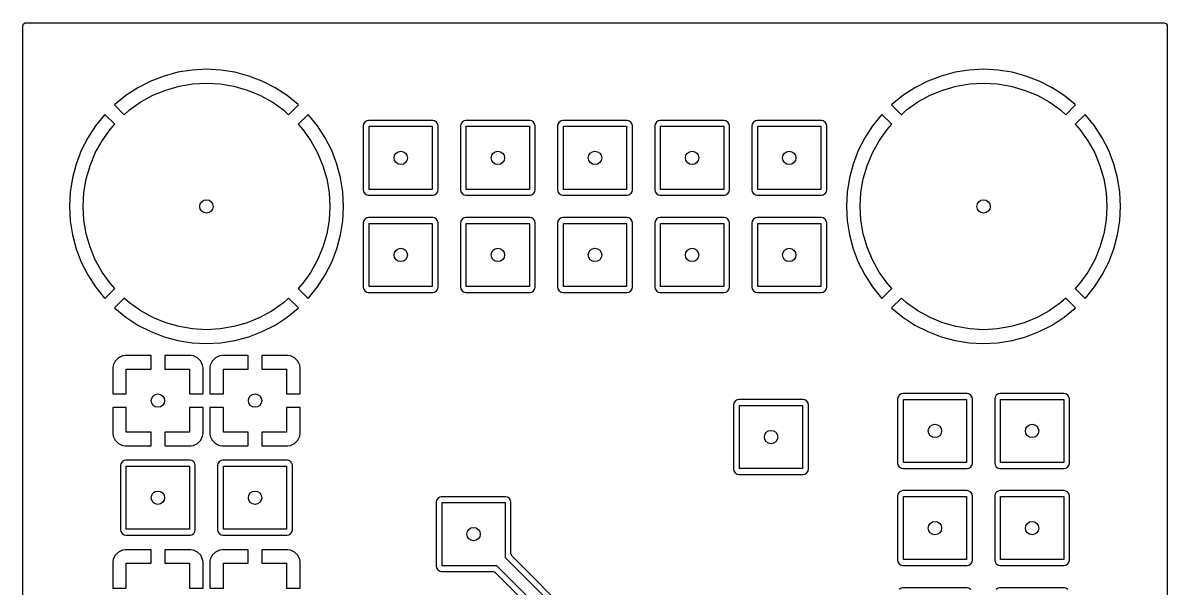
# Model space of a CAD drawing. Extents: x 5.26 to 6.44, y -4.92 to -3.35.
# Drawn here: x 5.258 to 6.436, y -3.927 to -3.345 of the extents above; entities that cross this region are included whole.
import ezdxf

# ---------------------------------------------------------------- set-up
doc = ezdxf.new("R2010")
doc.units = 0
doc.header["$MEASUREMENT"] = 0
doc.layers.add('BLACK', color=7, linetype='CONTINUOUS')

msp = doc.modelspace()

# ---------------------------------------------------------------- linework, layer by layer
at = {"layer": 'BLACK', "linetype": 'CONTINUOUS'}
for p, q in [((5.2582, -3.34606), (5.25995, -3.34505)), ((5.25995, -3.34505), (5.26046, -3.345)), ((5.26046, -3.345), (6.43254, -3.345)), ((6.43254, -3.345), (6.43444, -3.3457)), ((5.2575, -3.34796), (5.2582, -3.34606)), ((5.2575, -3.534), (5.2575, -3.34796)), ((6.43444, -3.3457), (6.43545, -3.34745)), ((6.43545, -3.34745), (6.4355, -3.34796)), ((6.4355, -3.34796), (6.4355, -4.92004)), ((5.40288, -3.39975), (5.38908, -3.40504)), ((5.41715, -3.39592), (5.40288, -3.39975)), ((5.43174, -3.39361), (5.41715, -3.39592)), ((5.41715, -3.39592), (5.41715, -3.39592)), ((5.4465, -3.39284), (5.43174, -3.39361)), ((5.46126, -3.39361), (5.4465, -3.39284)), ((5.47585, -3.39592), (5.46126, -3.39361)), ((5.49012, -3.39975), (5.47585, -3.39592)), ((5.47585, -3.39592), (5.47585, -3.39592)), ((5.50392, -3.40504), (5.49012, -3.39975)), ((6.20288, -3.39975), (6.18908, -3.40504)), ((6.21715, -3.39592), (6.20288, -3.39975)), ((6.23174, -3.39361), (6.21715, -3.39592)), ((6.21715, -3.39592), (6.21715, -3.39592)), ((6.2465, -3.39284), (6.23174, -3.39361)), ((6.26126, -3.39361), (6.2465, -3.39284)), ((6.27585, -3.39592), (6.26126, -3.39361)), ((6.29012, -3.39975), (6.27585, -3.39592)), ((6.27585, -3.39592), (6.27585, -3.39592)), ((6.30392, -3.40504), (6.29012, -3.39975)), ((5.37592, -3.41175), (5.36353, -3.4198)), ((5.38908, -3.40504), (5.37592, -3.41175)), ((5.38908, -3.40504), (5.38908, -3.40504)), ((5.3914, -3.41958), (5.40455, -3.41413)), ((5.40455, -3.41413), (5.41824, -3.41018)), ((5.41824, -3.41018), (5.43228, -3.4078)), ((5.43228, -3.4078), (5.4465, -3.407)), ((5.4465, -3.407), (5.46072, -3.4078)), ((5.46072, -3.4078), (5.47476, -3.41018)), ((5.47476, -3.41018), (5.48845, -3.41413)), ((5.48845, -3.41413), (5.5016, -3.41958)), ((5.51708, -3.41175), (5.50392, -3.40504)), ((5.50392, -3.40504), (5.50392, -3.40504)), ((5.52947, -3.4198), (5.51708, -3.41175)), ((6.17592, -3.41175), (6.16353, -3.4198)), ((6.18908, -3.40504), (6.17592, -3.41175)), ((6.18908, -3.40504), (6.18908, -3.40504)), ((6.1914, -3.41958), (6.20455, -3.41413)), ((6.20455, -3.41413), (6.21824, -3.41018)), ((6.21824, -3.41018), (6.23228, -3.4078)), ((6.23228, -3.4078), (6.2465, -3.407)), ((6.2465, -3.407), (6.26072, -3.4078)), ((6.26072, -3.4078), (6.27476, -3.41018)), ((6.27476, -3.41018), (6.28845, -3.41413)), ((6.28845, -3.41413), (6.3016, -3.41958)), ((6.31708, -3.41175), (6.30392, -3.40504)), ((6.30392, -3.40504), (6.30392, -3.40504)), ((6.32947, -3.4198), (6.31708, -3.41175)), ((5.36353, -3.4198), (5.35204, -3.4291)), ((5.36353, -3.4198), (5.36353, -3.4198)), ((5.36732, -3.43471), (5.37893, -3.42647)), ((5.37893, -3.42647), (5.3914, -3.41958)), ((5.5016, -3.41958), (5.51407, -3.42647)), ((5.51407, -3.42647), (5.52568, -3.43471)), ((5.54096, -3.4291), (5.52947, -3.4198)), ((5.52947, -3.4198), (5.52947, -3.4198)), ((6.16353, -3.4198), (6.15204, -3.4291)), ((6.16353, -3.4198), (6.16353, -3.4198)), ((6.16732, -3.43471), (6.17893, -3.42647)), ((6.17893, -3.42647), (6.1914, -3.41958)), ((6.3016, -3.41958), (6.31407, -3.42647)), ((6.31407, -3.42647), (6.32568, -3.43471)), ((6.34096, -3.4291), (6.32947, -3.4198)), ((6.32947, -3.4198), (6.32947, -3.4198)), ((5.3416, -3.43954), (5.3323, -3.45103)), ((5.34188, -3.43926), (5.3416, -3.43954)), ((5.35204, -3.44941), (5.34188, -3.43926)), ((5.35204, -3.4291), (5.35176, -3.42938)), ((5.35176, -3.42938), (5.36191, -3.43954)), ((5.36191, -3.43954), (5.36732, -3.43471)), ((5.52568, -3.43471), (5.53109, -3.43954)), ((5.53109, -3.43954), (5.54124, -3.42938)), ((5.54124, -3.42938), (5.54096, -3.4291)), ((5.54096, -3.4291), (5.54096, -3.4291)), ((5.55112, -3.43926), (5.54096, -3.44941)), ((5.54124, -3.42938), (5.54124, -3.42938)), ((5.5514, -3.43954), (5.55112, -3.43926)), ((5.55112, -3.43926), (5.55112, -3.43926)), ((5.5607, -3.45103), (5.5514, -3.43954)), ((5.5514, -3.43954), (5.5514, -3.43954)), ((6.1416, -3.43954), (6.1323, -3.45103)), ((6.14188, -3.43926), (6.1416, -3.43954)), ((6.15204, -3.44941), (6.14188, -3.43926)), ((6.15204, -3.4291), (6.15176, -3.42938)), ((6.15176, -3.42938), (6.16191, -3.43954)), ((6.16191, -3.43954), (6.16732, -3.43471)), ((6.32568, -3.43471), (6.33109, -3.43954)), ((6.33109, -3.43954), (6.34124, -3.42938)), ((6.34124, -3.42938), (6.34096, -3.4291)), ((6.34096, -3.4291), (6.34096, -3.4291)), ((6.35112, -3.43926), (6.34096, -3.44941)), ((6.34124, -3.42938), (6.34124, -3.42938)), ((6.3514, -3.43954), (6.35112, -3.43926)), ((6.35112, -3.43926), (6.35112, -3.43926)), ((6.3607, -3.45103), (6.3514, -3.43954)), ((6.3514, -3.43954), (6.3514, -3.43954)), ((5.3323, -3.45103), (5.32425, -3.46342)), ((5.3323, -3.45103), (5.3323, -3.45103)), ((5.34721, -3.45482), (5.35204, -3.44941)), ((5.54096, -3.44941), (5.54579, -3.45482)), ((5.56875, -3.46342), (5.5607, -3.45103)), ((5.5607, -3.45103), (5.5607, -3.45103)), ((5.60833, -3.44915), (5.60798, -3.45091)), ((5.60798, -3.45091), (5.60798, -3.51709)), ((5.60966, -3.44716), (5.60833, -3.44915)), ((5.60833, -3.44915), (5.60833, -3.44915)), ((5.61165, -3.44583), (5.60966, -3.44716)), ((5.61341, -3.44548), (5.61165, -3.44583)), ((5.67959, -3.44548), (5.61341, -3.44548)), ((5.61341, -3.44548), (5.61341, -3.44548)), ((5.614, -3.5165), (5.614, -3.4515)), ((5.614, -3.4515), (5.679, -3.4515)), ((5.679, -3.4515), (5.679, -3.5165)), ((5.68135, -3.44583), (5.67959, -3.44548)), ((5.68334, -3.44716), (5.68135, -3.44583)), ((5.68135, -3.44583), (5.68135, -3.44583)), ((5.68467, -3.44915), (5.68334, -3.44716)), ((5.68502, -3.45091), (5.68467, -3.44915)), ((5.68502, -3.51709), (5.68502, -3.45091)), ((5.70833, -3.44915), (5.70798, -3.45091)), ((5.70798, -3.45091), (5.70798, -3.51709)), ((5.70966, -3.44716), (5.70833, -3.44915)), ((5.70833, -3.44915), (5.70833, -3.44915)), ((5.71165, -3.44583), (5.70966, -3.44716)), ((5.71341, -3.44548), (5.71165, -3.44583)), ((5.77959, -3.44548), (5.71341, -3.44548)), ((5.71341, -3.44548), (5.71341, -3.44548)), ((5.714, -3.5165), (5.714, -3.4515)), ((5.714, -3.4515), (5.779, -3.4515)), ((5.779, -3.4515), (5.779, -3.5165)), ((5.78135, -3.44583), (5.77959, -3.44548)), ((5.78334, -3.44716), (5.78135, -3.44583)), ((5.78135, -3.44583), (5.78135, -3.44583)), ((5.78467, -3.44915), (5.78334, -3.44716)), ((5.78502, -3.45091), (5.78467, -3.44915)), ((5.78502, -3.51709), (5.78502, -3.45091)), ((5.80833, -3.44915), (5.80798, -3.45091)), ((5.80798, -3.45091), (5.80798, -3.51709)), ((5.80966, -3.44716), (5.80833, -3.44915)), ((5.80833, -3.44915), (5.80833, -3.44915)), ((5.81165, -3.44583), (5.80966, -3.44716)), ((5.81341, -3.44548), (5.81165, -3.44583)), ((5.87959, -3.44548), (5.81341, -3.44548)), ((5.81341, -3.44548), (5.81341, -3.44548)), ((5.814, -3.5165), (5.814, -3.4515)), ((5.814, -3.4515), (5.879, -3.4515)), ((5.879, -3.4515), (5.879, -3.5165)), ((5.88135, -3.44583), (5.87959, -3.44548)), ((5.88334, -3.44716), (5.88135, -3.44583)), ((5.88135, -3.44583), (5.88135, -3.44583)), ((5.88467, -3.44915), (5.88334, -3.44716)), ((5.88502, -3.45091), (5.88467, -3.44915)), ((5.88502, -3.51709), (5.88502, -3.45091)), ((5.90833, -3.44915), (5.90798, -3.45091)), ((5.90798, -3.45091), (5.90798, -3.51709)), ((5.90966, -3.44716), (5.90833, -3.44915)), ((5.90833, -3.44915), (5.90833, -3.44915)), ((5.91165, -3.44583), (5.90966, -3.44716)), ((5.91341, -3.44548), (5.91165, -3.44583)), ((5.97959, -3.44548), (5.91341, -3.44548)), ((5.91341, -3.44548), (5.91341, -3.44548)), ((5.914, -3.5165), (5.914, -3.4515)), ((5.914, -3.4515), (5.979, -3.4515)), ((5.979, -3.4515), (5.979, -3.5165)), ((5.98135, -3.44583), (5.97959, -3.44548)), ((5.98334, -3.44716), (5.98135, -3.44583)), ((5.98135, -3.44583), (5.98135, -3.44583)), ((5.98467, -3.44915), (5.98334, -3.44716)), ((5.98502, -3.45091), (5.98467, -3.44915)), ((5.98502, -3.51709), (5.98502, -3.45091)), ((6.00833, -3.44915), (6.00798, -3.45091)), ((6.00798, -3.45091), (6.00798, -3.51709)), ((6.00966, -3.44716), (6.00833, -3.44915)), ((6.00833, -3.44915), (6.00833, -3.44915)), ((6.01165, -3.44583), (6.00966, -3.44716)), ((6.01341, -3.44548), (6.01165, -3.44583)), ((6.07959, -3.44548), (6.01341, -3.44548)), ((6.01341, -3.44548), (6.01341, -3.44548)), ((6.014, -3.5165), (6.014, -3.4515)), ((6.014, -3.4515), (6.079, -3.4515)), ((6.079, -3.4515), (6.079, -3.5165)), ((6.08135, -3.44583), (6.07959, -3.44548)), ((6.08334, -3.44716), (6.08135, -3.44583)), ((6.08135, -3.44583), (6.08135, -3.44583)), ((6.08467, -3.44915), (6.08334, -3.44716)), ((6.08502, -3.45091), (6.08467, -3.44915)), ((6.08502, -3.51709), (6.08502, -3.45091)), ((6.1323, -3.45103), (6.12425, -3.46342)), ((6.1323, -3.45103), (6.1323, -3.45103)), ((6.14721, -3.45482), (6.15204, -3.44941)), ((6.34096, -3.44941), (6.34579, -3.45482)), ((6.36875, -3.46342), (6.3607, -3.45103)), ((6.3607, -3.45103), (6.3607, -3.45103)), ((5.33897, -3.46643), (5.34721, -3.45482)), ((5.54579, -3.45482), (5.55403, -3.46643)), ((6.13897, -3.46643), (6.14721, -3.45482)), ((6.34579, -3.45482), (6.35403, -3.46643)), ((5.32425, -3.46342), (5.31754, -3.47658)), ((5.33208, -3.4789), (5.33897, -3.46643)), ((5.55403, -3.46643), (5.56092, -3.4789)), ((5.57546, -3.47658), (5.56875, -3.46342)), ((6.12425, -3.46342), (6.11754, -3.47658)), ((6.13208, -3.4789), (6.13897, -3.46643)), ((6.35403, -3.46643), (6.36092, -3.4789)), ((6.37546, -3.47658), (6.36875, -3.46342)), ((5.31754, -3.47658), (5.31225, -3.49038)), ((5.31754, -3.47658), (5.31754, -3.47658)), ((5.32663, -3.49205), (5.33208, -3.4789)), ((5.56092, -3.4789), (5.56637, -3.49205)), ((5.58075, -3.49038), (5.57546, -3.47658)), ((5.57546, -3.47658), (5.57546, -3.47658)), ((6.11754, -3.47658), (6.11225, -3.49038)), ((6.11754, -3.47658), (6.11754, -3.47658)), ((6.12663, -3.49205), (6.13208, -3.4789)), ((6.36092, -3.4789), (6.36637, -3.49205)), ((6.38075, -3.49038), (6.37546, -3.47658)), ((6.37546, -3.47658), (6.37546, -3.47658)), ((5.31225, -3.49038), (5.30842, -3.50465)), ((5.32268, -3.50574), (5.32663, -3.49205)), ((5.56637, -3.49205), (5.57032, -3.50574)), ((5.58458, -3.50465), (5.58075, -3.49038)), ((6.11225, -3.49038), (6.10842, -3.50465)), ((6.12268, -3.50574), (6.12663, -3.49205)), ((6.36637, -3.49205), (6.37032, -3.50574)), ((6.38458, -3.50465), (6.38075, -3.49038)), ((5.30842, -3.50465), (5.30611, -3.51924)), ((5.30842, -3.50465), (5.30842, -3.50465)), ((5.3203, -3.51978), (5.32268, -3.50574)), ((5.57032, -3.50574), (5.5727, -3.51978)), ((5.58655, -3.51709), (5.58458, -3.50465)), ((5.58458, -3.50465), (5.58458, -3.50465)), ((6.10842, -3.50465), (6.10611, -3.51924)), ((6.10842, -3.50465), (6.10842, -3.50465)), ((6.1203, -3.51978), (6.12268, -3.50574)), ((6.37032, -3.50574), (6.3727, -3.51978)), ((6.38689, -3.51924), (6.38458, -3.50465)), ((6.38458, -3.50465), (6.38458, -3.50465)), ((5.30611, -3.51924), (5.30534, -3.534)), ((5.3195, -3.534), (5.3203, -3.51978)), ((5.5727, -3.51978), (5.5735, -3.534)), ((5.58689, -3.51924), (5.58655, -3.51709)), ((5.58766, -3.534), (5.58689, -3.51924)), ((5.60798, -3.51709), (5.60833, -3.51885)), ((5.60798, -3.51709), (5.60798, -3.51709)), ((5.60833, -3.51885), (5.60966, -3.52084)), ((5.60966, -3.52084), (5.60966, -3.52084)), ((5.60966, -3.52084), (5.60966, -3.52084)), ((5.60966, -3.52084), (5.61165, -3.52217)), ((5.61165, -3.52217), (5.61341, -3.52252)), ((5.679, -3.5165), (5.614, -3.5165)), ((5.67959, -3.52252), (5.68135, -3.52217)), ((5.68135, -3.52217), (5.68334, -3.52084)), ((5.68334, -3.52084), (5.68467, -3.51885)), ((5.68467, -3.51885), (5.68502, -3.51709)), ((5.68502, -3.51709), (5.68502, -3.51709)), ((5.70798, -3.51709), (5.70833, -3.51885)), ((5.70798, -3.51709), (5.70798, -3.51709)), ((5.70833, -3.51885), (5.70966, -3.52084)), ((5.70966, -3.52084), (5.70966, -3.52084)), ((5.70966, -3.52084), (5.70966, -3.52084)), ((5.70966, -3.52084), (5.71165, -3.52217)), ((5.71165, -3.52217), (5.71341, -3.52252)), ((5.779, -3.5165), (5.714, -3.5165)), ((5.77959, -3.52252), (5.78135, -3.52217)), ((5.78135, -3.52217), (5.78334, -3.52084)), ((5.78334, -3.52084), (5.78467, -3.51885)), ((5.78467, -3.51885), (5.78502, -3.51709)), ((5.78502, -3.51709), (5.78502, -3.51709)), ((5.80798, -3.51709), (5.80833, -3.51885)), ((5.80798, -3.51709), (5.80798, -3.51709)), ((5.80833, -3.51885), (5.80966, -3.52084)), ((5.80966, -3.52084), (5.80966, -3.52084)), ((5.80966, -3.52084), (5.80966, -3.52084)), ((5.80966, -3.52084), (5.81165, -3.52217)), ((5.81165, -3.52217), (5.81341, -3.52252)), ((5.879, -3.5165), (5.814, -3.5165)), ((5.87959, -3.52252), (5.88135, -3.52217)), ((5.88135, -3.52217), (5.88334, -3.52084)), ((5.88334, -3.52084), (5.88467, -3.51885)), ((5.88467, -3.51885), (5.88502, -3.51709)), ((5.88502, -3.51709), (5.88502, -3.51709)), ((5.90798, -3.51709), (5.90833, -3.51885)), ((5.90798, -3.51709), (5.90798, -3.51709)), ((5.90833, -3.51885), (5.90966, -3.52084)), ((5.90966, -3.52084), (5.90966, -3.52084)), ((5.90966, -3.52084), (5.90966, -3.52084)), ((5.90966, -3.52084), (5.91165, -3.52217)), ((5.91165, -3.52217), (5.91341, -3.52252)), ((5.979, -3.5165), (5.914, -3.5165)), ((5.97959, -3.52252), (5.98135, -3.52217)), ((5.98135, -3.52217), (5.98334, -3.52084)), ((5.98334, -3.52084), (5.98467, -3.51885)), ((5.98467, -3.51885), (5.98502, -3.51709)), ((5.98502, -3.51709), (5.98502, -3.51709)), ((6.00798, -3.51709), (6.00833, -3.51885)), ((6.00798, -3.51709), (6.00798, -3.51709)), ((6.00833, -3.51885), (6.00966, -3.52084)), ((6.00966, -3.52084), (6.00966, -3.52084)), ((6.00966, -3.52084), (6.00966, -3.52084)), ((6.00966, -3.52084), (6.01165, -3.52217)), ((6.01165, -3.52217), (6.01341, -3.52252)), ((6.079, -3.5165), (6.014, -3.5165)), ((6.07959, -3.52252), (6.08135, -3.52217)), ((6.08135, -3.52217), (6.08334, -3.52084)), ((6.08334, -3.52084), (6.08467, -3.51885)), ((6.08467, -3.51885), (6.08502, -3.51709)), ((6.10611, -3.51924), (6.10534, -3.534)), ((6.1195, -3.534), (6.1203, -3.51978)), ((6.3727, -3.51978), (6.3735, -3.534)), ((6.38766, -3.534), (6.38689, -3.51924)), ((5.2575, -3.76783), (5.2575, -3.534)), ((5.30534, -3.534), (5.30611, -3.54876)), ((5.3203, -3.54822), (5.3195, -3.534)), ((5.5735, -3.534), (5.5727, -3.54822)), ((5.58689, -3.54876), (5.58766, -3.534)), ((5.61341, -3.52252), (5.67959, -3.52252)), ((5.71341, -3.52252), (5.77959, -3.52252)), ((5.81341, -3.52252), (5.87959, -3.52252)), ((5.91341, -3.52252), (5.97959, -3.52252)), ((6.01341, -3.52252), (6.07959, -3.52252)), ((6.10534, -3.534), (6.10611, -3.54876)), ((6.1203, -3.54822), (6.1195, -3.534)), ((6.3735, -3.534), (6.3727, -3.54822)), ((6.38689, -3.54876), (6.38766, -3.534)), ((5.61341, -3.54548), (5.61165, -3.54583)), ((5.67959, -3.54548), (5.61341, -3.54548)), ((5.61341, -3.54548), (5.61341, -3.54548)), ((5.68135, -3.54583), (5.67959, -3.54548)), ((5.71341, -3.54548), (5.71165, -3.54583)), ((5.77959, -3.54548), (5.71341, -3.54548)), ((5.71341, -3.54548), (5.71341, -3.54548)), ((5.78135, -3.54583), (5.77959, -3.54548)), ((5.81341, -3.54548), (5.81165, -3.54583)), ((5.87959, -3.54548), (5.81341, -3.54548)), ((5.81341, -3.54548), (5.81341, -3.54548)), ((5.88135, -3.54583), (5.87959, -3.54548)), ((5.91341, -3.54548), (5.91165, -3.54583)), ((5.97959, -3.54548), (5.91341, -3.54548)), ((5.91341, -3.54548), (5.91341, -3.54548)), ((5.98135, -3.54583), (5.97959, -3.54548)), ((6.01341, -3.54548), (6.01165, -3.54583)), ((6.07959, -3.54548), (6.01341, -3.54548)), ((6.01341, -3.54548), (6.01341, -3.54548)), ((6.08135, -3.54583), (6.07959, -3.54548)), ((5.30611, -3.54876), (5.30842, -3.56335)), ((5.32268, -3.56226), (5.3203, -3.54822)), ((5.5727, -3.54822), (5.57032, -3.56226)), ((5.58458, -3.56335), (5.58689, -3.54876)), ((5.60833, -3.54915), (5.60798, -3.55091)), ((5.60798, -3.55091), (5.60798, -3.61709)), ((5.60966, -3.54716), (5.60833, -3.54915)), ((5.60833, -3.54915), (5.60833, -3.54915)), ((5.61165, -3.54583), (5.60966, -3.54716)), ((5.614, -3.6165), (5.614, -3.5515)), ((5.614, -3.5515), (5.679, -3.5515)), ((5.679, -3.5515), (5.679, -3.6165)), ((5.68334, -3.54716), (5.68135, -3.54583)), ((5.68135, -3.54583), (5.68135, -3.54583)), ((5.68441, -3.54876), (5.68334, -3.54716)), ((5.68334, -3.54716), (5.68334, -3.54716)), ((5.68467, -3.54915), (5.68441, -3.54876)), ((5.68502, -3.55091), (5.68467, -3.54915)), ((5.68502, -3.61709), (5.68502, -3.55091)), ((5.70833, -3.54915), (5.70798, -3.55091)), ((5.70798, -3.55091), (5.70798, -3.61709)), ((5.70966, -3.54716), (5.70833, -3.54915)), ((5.70833, -3.54915), (5.70833, -3.54915)), ((5.71165, -3.54583), (5.70966, -3.54716)), ((5.714, -3.6165), (5.714, -3.5515)), ((5.714, -3.5515), (5.779, -3.5515)), ((5.779, -3.5515), (5.779, -3.6165)), ((5.78334, -3.54716), (5.78135, -3.54583)), ((5.78135, -3.54583), (5.78135, -3.54583)), ((5.78441, -3.54876), (5.78334, -3.54716)), ((5.78334, -3.54716), (5.78334, -3.54716)), ((5.78467, -3.54915), (5.78441, -3.54876)), ((5.78502, -3.55091), (5.78467, -3.54915)), ((5.78502, -3.61709), (5.78502, -3.55091)), ((5.80833, -3.54915), (5.80798, -3.55091)), ((5.80798, -3.55091), (5.80798, -3.61709)), ((5.80966, -3.54716), (5.80833, -3.54915)), ((5.80833, -3.54915), (5.80833, -3.54915)), ((5.81165, -3.54583), (5.80966, -3.54716)), ((5.814, -3.6165), (5.814, -3.5515)), ((5.814, -3.5515), (5.879, -3.5515)), ((5.879, -3.5515), (5.879, -3.6165)), ((5.88334, -3.54716), (5.88135, -3.54583)), ((5.88135, -3.54583), (5.88135, -3.54583)), ((5.88441, -3.54876), (5.88334, -3.54716)), ((5.88334, -3.54716), (5.88334, -3.54716)), ((5.88467, -3.54915), (5.88441, -3.54876)), ((5.88502, -3.55091), (5.88467, -3.54915)), ((5.88502, -3.61709), (5.88502, -3.55091)), ((5.90833, -3.54915), (5.90798, -3.55091)), ((5.90798, -3.55091), (5.90798, -3.61709)), ((5.90966, -3.54716), (5.90833, -3.54915)), ((5.90833, -3.54915), (5.90833, -3.54915)), ((5.91165, -3.54583), (5.90966, -3.54716)), ((5.914, -3.6165), (5.914, -3.5515)), ((5.914, -3.5515), (5.979, -3.5515)), ((5.979, -3.5515), (5.979, -3.6165)), ((5.98334, -3.54716), (5.98135, -3.54583)), ((5.98135, -3.54583), (5.98135, -3.54583)), ((5.98441, -3.54876), (5.98334, -3.54716)), ((5.98334, -3.54716), (5.98334, -3.54716)), ((5.98467, -3.54915), (5.98441, -3.54876)), ((5.98502, -3.55091), (5.98467, -3.54915)), ((5.98502, -3.61709), (5.98502, -3.55091)), ((6.00833, -3.54915), (6.00798, -3.55091)), ((6.00798, -3.55091), (6.00798, -3.61709)), ((6.00966, -3.54716), (6.00833, -3.54915)), ((6.00833, -3.54915), (6.00833, -3.54915)), ((6.01165, -3.54583), (6.00966, -3.54716)), ((6.014, -3.6165), (6.014, -3.5515)), ((6.014, -3.5515), (6.079, -3.5515)), ((6.079, -3.5515), (6.079, -3.6165)), ((6.08334, -3.54716), (6.08135, -3.54583)), ((6.08135, -3.54583), (6.08135, -3.54583)), ((6.08441, -3.54876), (6.08334, -3.54716)), ((6.08334, -3.54716), (6.08334, -3.54716)), ((6.08467, -3.54915), (6.08441, -3.54876)), ((6.08502, -3.55091), (6.08467, -3.54915)), ((6.08502, -3.61709), (6.08502, -3.55091)), ((6.10611, -3.54876), (6.10842, -3.56335)), ((6.12268, -3.56226), (6.1203, -3.54822)), ((6.3727, -3.54822), (6.37032, -3.56226)), ((6.38458, -3.56335), (6.38689, -3.54876)), ((5.30842, -3.56335), (5.30842, -3.56335)), ((5.30842, -3.56335), (5.31225, -3.57762)), ((5.32663, -3.57595), (5.32268, -3.56226)), ((5.57032, -3.56226), (5.56637, -3.57595)), ((5.58075, -3.57762), (5.58458, -3.56335)), ((5.58458, -3.56335), (5.58458, -3.56335)), ((6.10842, -3.56335), (6.10842, -3.56335)), ((6.10842, -3.56335), (6.11225, -3.57762)), ((6.12663, -3.57595), (6.12268, -3.56226)), ((6.37032, -3.56226), (6.36637, -3.57595)), ((6.38075, -3.57762), (6.38458, -3.56335)), ((6.38458, -3.56335), (6.38458, -3.56335)), ((5.31225, -3.57762), (5.31754, -3.59142)), ((5.33208, -3.5891), (5.32663, -3.57595)), ((5.56637, -3.57595), (5.56092, -3.5891)), ((5.57546, -3.59142), (5.58075, -3.57762)), ((6.11225, -3.57762), (6.11754, -3.59142)), ((6.13208, -3.5891), (6.12663, -3.57595)), ((6.36637, -3.57595), (6.36092, -3.5891)), ((6.37546, -3.59142), (6.38075, -3.57762)), ((5.31754, -3.59142), (5.31754, -3.59142)), ((5.31754, -3.59142), (5.32425, -3.60458)), ((5.33897, -3.60157), (5.33208, -3.5891)), ((5.56092, -3.5891), (5.55403, -3.60157)), ((5.56875, -3.60458), (5.57546, -3.59142)), ((5.57546, -3.59142), (5.57546, -3.59142)), ((6.11754, -3.59142), (6.11754, -3.59142)), ((6.11754, -3.59142), (6.12425, -3.60458)), ((6.13897, -3.60157), (6.13208, -3.5891)), ((6.36092, -3.5891), (6.35403, -3.60157)), ((6.36875, -3.60458), (6.37546, -3.59142)), ((6.37546, -3.59142), (6.37546, -3.59142)), ((5.32425, -3.60458), (5.3323, -3.61697)), ((5.34721, -3.61318), (5.33897, -3.60157)), ((5.55403, -3.60157), (5.54579, -3.61318)), ((5.5607, -3.61697), (5.56875, -3.60458)), ((6.12425, -3.60458), (6.1323, -3.61697)), ((6.14721, -3.61318), (6.13897, -3.60157)), ((6.35403, -3.60157), (6.34579, -3.61318)), ((6.3607, -3.61697), (6.36875, -3.60458)), ((5.35204, -3.61859), (5.34721, -3.61318)), ((5.54579, -3.61318), (5.54096, -3.61859)), ((6.15204, -3.61859), (6.14721, -3.61318)), ((6.34579, -3.61318), (6.34096, -3.61859)), ((5.3323, -3.61697), (5.3323, -3.61697)), ((5.3323, -3.61697), (5.3416, -3.62846)), ((5.34188, -3.62874), (5.35204, -3.61859)), ((5.54096, -3.61859), (5.55112, -3.62874)), ((5.5514, -3.62846), (5.56061, -3.61709)), ((5.56061, -3.61709), (5.5607, -3.61697)), ((5.5607, -3.61697), (5.5607, -3.61697)), ((5.60798, -3.61709), (5.60833, -3.61885)), ((5.60798, -3.61709), (5.60798, -3.61709)), ((5.60833, -3.61885), (5.60966, -3.62084)), ((5.60966, -3.62084), (5.60966, -3.62084)), ((5.60966, -3.62084), (5.60966, -3.62084)), ((5.60966, -3.62084), (5.61165, -3.62217)), ((5.61165, -3.62217), (5.61341, -3.62252)), ((5.61341, -3.62252), (5.67959, -3.62252)), ((5.679, -3.6165), (5.614, -3.6165)), ((5.67959, -3.62252), (5.68135, -3.62217)), ((5.68135, -3.62217), (5.68334, -3.62084)), ((5.68334, -3.62084), (5.68467, -3.61885)), ((5.68467, -3.61885), (5.68502, -3.61709)), ((5.68502, -3.61709), (5.68502, -3.61709)), ((5.70798, -3.61709), (5.70833, -3.61885)), ((5.70798, -3.61709), (5.70798, -3.61709)), ((5.70833, -3.61885), (5.70966, -3.62084)), ((5.70966, -3.62084), (5.70966, -3.62084)), ((5.70966, -3.62084), (5.70966, -3.62084)), ((5.70966, -3.62084), (5.71165, -3.62217)), ((5.71165, -3.62217), (5.71341, -3.62252)), ((5.71341, -3.62252), (5.77959, -3.62252)), ((5.779, -3.6165), (5.714, -3.6165)), ((5.77959, -3.62252), (5.78135, -3.62217)), ((5.78135, -3.62217), (5.78334, -3.62084)), ((5.78334, -3.62084), (5.78467, -3.61885)), ((5.78467, -3.61885), (5.78502, -3.61709)), ((5.78502, -3.61709), (5.78502, -3.61709)), ((5.80798, -3.61709), (5.80833, -3.61885)), ((5.80798, -3.61709), (5.80798, -3.61709)), ((5.80833, -3.61885), (5.80966, -3.62084)), ((5.80966, -3.62084), (5.80966, -3.62084)), ((5.80966, -3.62084), (5.80966, -3.62084)), ((5.80966, -3.62084), (5.81165, -3.62217)), ((5.81165, -3.62217), (5.81341, -3.62252)), ((5.81341, -3.62252), (5.87959, -3.62252)), ((5.879, -3.6165), (5.814, -3.6165)), ((5.87959, -3.62252), (5.88135, -3.62217)), ((5.88135, -3.62217), (5.88334, -3.62084)), ((5.88334, -3.62084), (5.88467, -3.61885)), ((5.88467, -3.61885), (5.88502, -3.61709)), ((5.88502, -3.61709), (5.88502, -3.61709)), ((5.90798, -3.61709), (5.90833, -3.61885)), ((5.90798, -3.61709), (5.90798, -3.61709)), ((5.90833, -3.61885), (5.90966, -3.62084)), ((5.90966, -3.62084), (5.90966, -3.62084)), ((5.90966, -3.62084), (5.90966, -3.62084)), ((5.90966, -3.62084), (5.91165, -3.62217)), ((5.91165, -3.62217), (5.91341, -3.62252)), ((5.91341, -3.62252), (5.97959, -3.62252)), ((5.979, -3.6165), (5.914, -3.6165)), ((5.97959, -3.62252), (5.98135, -3.62217)), ((5.98135, -3.62217), (5.98334, -3.62084)), ((5.98334, -3.62084), (5.98467, -3.61885)), ((5.98467, -3.61885), (5.98502, -3.61709)), ((5.98502, -3.61709), (5.98502, -3.61709)), ((6.00798, -3.61709), (6.00833, -3.61885)), ((6.00798, -3.61709), (6.00798, -3.61709)), ((6.00833, -3.61885), (6.00966, -3.62084)), ((6.00966, -3.62084), (6.00966, -3.62084)), ((6.00966, -3.62084), (6.00966, -3.62084)), ((6.00966, -3.62084), (6.01165, -3.62217)), ((6.01165, -3.62217), (6.01341, -3.62252)), ((6.01341, -3.62252), (6.07959, -3.62252)), ((6.079, -3.6165), (6.014, -3.6165)), ((6.07959, -3.62252), (6.08135, -3.62217)), ((6.08135, -3.62217), (6.08334, -3.62084)), ((6.08334, -3.62084), (6.08467, -3.61885)), ((6.08467, -3.61885), (6.08502, -3.61709)), ((6.1323, -3.61697), (6.1323, -3.61697)), ((6.1323, -3.61697), (6.1416, -3.62846)), ((6.14188, -3.62874), (6.15204, -3.61859)), ((6.34096, -3.61859), (6.35112, -3.62874)), ((6.3514, -3.62846), (6.3607, -3.61697)), ((6.3607, -3.61697), (6.3607, -3.61697)), ((5.3416, -3.62846), (5.3416, -3.62846)), ((5.3416, -3.62846), (5.34188, -3.62874)), ((5.34188, -3.62874), (5.34188, -3.62874)), ((5.36191, -3.62846), (5.35176, -3.63862)), ((5.35176, -3.63862), (5.35176, -3.63862)), ((5.35176, -3.63862), (5.35204, -3.6389)), ((5.35204, -3.6389), (5.35204, -3.6389)), ((5.35204, -3.6389), (5.36353, -3.6482)), ((5.36732, -3.63329), (5.36191, -3.62846)), ((5.37893, -3.64153), (5.36732, -3.63329)), ((5.52568, -3.63329), (5.51407, -3.64153)), ((5.53109, -3.62846), (5.52568, -3.63329)), ((5.52947, -3.6482), (5.54096, -3.6389)), ((5.54124, -3.63862), (5.53109, -3.62846)), ((5.54096, -3.6389), (5.54124, -3.63862)), ((5.54096, -3.6389), (5.54096, -3.6389)), ((5.55112, -3.62874), (5.5514, -3.62846)), ((5.55112, -3.62874), (5.55112, -3.62874)), ((5.5514, -3.62846), (5.5514, -3.62846)), ((6.1416, -3.62846), (6.1416, -3.62846)), ((6.1416, -3.62846), (6.14188, -3.62874)), ((6.14188, -3.62874), (6.14188, -3.62874)), ((6.16191, -3.62846), (6.15176, -3.63862)), ((6.15176, -3.63862), (6.15176, -3.63862)), ((6.15176, -3.63862), (6.15204, -3.6389)), ((6.15204, -3.6389), (6.15204, -3.6389)), ((6.15204, -3.6389), (6.16353, -3.6482)), ((6.16732, -3.63329), (6.16191, -3.62846)), ((6.17893, -3.64153), (6.16732, -3.63329)), ((6.32568, -3.63329), (6.31407, -3.64153)), ((6.33109, -3.62846), (6.32568, -3.63329)), ((6.32947, -3.6482), (6.34096, -3.6389)), ((6.34124, -3.63862), (6.33109, -3.62846)), ((6.34096, -3.6389), (6.34124, -3.63862)), ((6.34096, -3.6389), (6.34096, -3.6389)), ((6.35112, -3.62874), (6.3514, -3.62846)), ((6.35112, -3.62874), (6.35112, -3.62874)), ((6.3514, -3.62846), (6.3514, -3.62846)), ((5.36353, -3.6482), (5.36353, -3.6482)), ((5.36353, -3.6482), (5.37592, -3.65625)), ((5.3914, -3.64842), (5.37893, -3.64153)), ((5.40455, -3.65387), (5.3914, -3.64842)), ((5.5016, -3.64842), (5.48845, -3.65387)), ((5.51407, -3.64153), (5.5016, -3.64842)), ((5.51708, -3.65625), (5.52947, -3.6482)), ((5.52947, -3.6482), (5.52947, -3.6482)), ((6.16353, -3.6482), (6.16353, -3.6482)), ((6.16353, -3.6482), (6.17592, -3.65625)), ((6.1914, -3.64842), (6.17893, -3.64153)), ((6.20455, -3.65387), (6.1914, -3.64842)), ((6.3016, -3.64842), (6.28845, -3.65387)), ((6.31407, -3.64153), (6.3016, -3.64842)), ((6.31708, -3.65625), (6.32947, -3.6482)), ((6.32947, -3.6482), (6.32947, -3.6482)), ((5.37592, -3.65625), (5.38908, -3.66296)), ((5.38908, -3.66296), (5.38908, -3.66296)), ((5.38908, -3.66296), (5.40288, -3.66825)), ((5.41824, -3.65782), (5.40455, -3.65387)), ((5.43228, -3.6602), (5.41824, -3.65782)), ((5.4465, -3.661), (5.43228, -3.6602)), ((5.46072, -3.6602), (5.4465, -3.661)), ((5.47476, -3.65782), (5.46072, -3.6602)), ((5.48845, -3.65387), (5.47476, -3.65782)), ((5.49012, -3.66825), (5.50392, -3.66296)), ((5.50392, -3.66296), (5.51708, -3.65625)), ((5.50392, -3.66296), (5.50392, -3.66296)), ((6.17592, -3.65625), (6.18908, -3.66296)), ((6.18908, -3.66296), (6.18908, -3.66296)), ((6.18908, -3.66296), (6.20288, -3.66825)), ((6.21824, -3.65782), (6.20455, -3.65387)), ((6.23228, -3.6602), (6.21824, -3.65782)), ((6.2465, -3.661), (6.23228, -3.6602)), ((6.26072, -3.6602), (6.2465, -3.661)), ((6.27476, -3.65782), (6.26072, -3.6602)), ((6.28845, -3.65387), (6.27476, -3.65782)), ((6.29012, -3.66825), (6.30392, -3.66296)), ((6.30392, -3.66296), (6.31708, -3.65625)), ((6.30392, -3.66296), (6.30392, -3.66296)), ((5.40288, -3.66825), (5.41715, -3.67208)), ((5.41715, -3.67208), (5.41715, -3.67208)), ((5.41715, -3.67208), (5.43174, -3.67439)), ((5.43174, -3.67439), (5.4465, -3.67516)), ((5.4465, -3.67516), (5.46126, -3.67439)), ((5.46126, -3.67439), (5.47585, -3.67208)), ((5.47585, -3.67208), (5.49012, -3.66825)), ((5.47585, -3.67208), (5.47585, -3.67208)), ((6.20288, -3.66825), (6.21715, -3.67208)), ((6.21715, -3.67208), (6.21715, -3.67208)), ((6.21715, -3.67208), (6.23174, -3.67439)), ((6.23174, -3.67439), (6.2465, -3.67516)), ((6.2465, -3.67516), (6.26126, -3.67439)), ((6.26126, -3.67439), (6.27585, -3.67208)), ((6.27585, -3.67208), (6.29012, -3.66825)), ((6.27585, -3.67208), (6.27585, -3.67208)), ((5.35043, -3.69746), (5.35003, -3.70017)), ((5.35247, -3.69327), (5.35043, -3.69746)), ((5.35577, -3.68997), (5.35247, -3.69327)), ((5.35996, -3.68793), (5.35577, -3.68997)), ((5.36267, -3.68753), (5.35996, -3.68793)), ((5.38952, -3.68753), (5.36267, -3.68753)), ((5.38952, -3.7015), (5.38952, -3.68753)), ((5.43033, -3.68753), (5.40348, -3.68753)), ((5.40348, -3.68753), (5.40348, -3.7015)), ((5.43304, -3.68793), (5.43033, -3.68753)), ((5.43723, -3.68997), (5.43304, -3.68793)), ((5.43304, -3.68793), (5.43304, -3.68793)), ((5.44053, -3.69327), (5.43723, -3.68997)), ((5.44257, -3.69746), (5.44053, -3.69327)), ((5.44297, -3.70017), (5.44257, -3.69746)), ((5.45043, -3.69746), (5.45003, -3.70017)), ((5.45247, -3.69327), (5.45043, -3.69746)), ((5.45577, -3.68997), (5.45247, -3.69327)), ((5.45996, -3.68793), (5.45577, -3.68997)), ((5.46267, -3.68753), (5.45996, -3.68793)), ((5.48952, -3.68753), (5.46267, -3.68753)), ((5.48952, -3.7015), (5.48952, -3.68753)), ((5.53033, -3.68753), (5.50348, -3.68753)), ((5.50348, -3.68753), (5.50348, -3.7015)), ((5.53304, -3.68793), (5.53033, -3.68753)), ((5.53723, -3.68997), (5.53304, -3.68793)), ((5.53304, -3.68793), (5.53304, -3.68793)), ((5.54053, -3.69327), (5.53723, -3.68997)), ((5.54257, -3.69746), (5.54053, -3.69327)), ((5.54297, -3.70017), (5.54257, -3.69746)), ((5.35003, -3.70017), (5.35003, -3.72702)), ((5.364, -3.72702), (5.364, -3.7015)), ((5.364, -3.7015), (5.38952, -3.7015)), ((5.40348, -3.7015), (5.429, -3.7015)), ((5.429, -3.7015), (5.429, -3.72702)), ((5.44297, -3.72702), (5.44297, -3.70017)), ((5.44297, -3.70017), (5.44297, -3.70017)), ((5.45003, -3.70017), (5.45003, -3.72702)), ((5.464, -3.72702), (5.464, -3.7015)), ((5.464, -3.7015), (5.48952, -3.7015)), ((5.50348, -3.7015), (5.529, -3.7015)), ((5.529, -3.7015), (5.529, -3.72702)), ((5.54297, -3.72702), (5.54297, -3.70017)), ((5.54297, -3.70017), (5.54297, -3.70017)), ((5.35003, -3.72702), (5.364, -3.72702)), ((5.429, -3.72702), (5.44297, -3.72702)), ((5.45003, -3.72702), (5.464, -3.72702)), ((5.529, -3.72702), (5.54297, -3.72702)), ((5.9929, -3.73333), (5.99091, -3.73466)), ((5.99466, -3.73298), (5.9929, -3.73333)), ((6.06084, -3.73298), (5.99466, -3.73298)), ((5.99466, -3.73298), (5.99466, -3.73298)), ((6.0626, -3.73333), (6.06084, -3.73298)), ((6.06459, -3.73466), (6.0626, -3.73333)), ((6.0626, -3.73333), (6.0626, -3.73333)), ((6.15833, -3.7304), (6.15798, -3.73216)), ((6.15798, -3.73216), (6.15798, -3.79834)), ((6.15966, -3.72841), (6.15833, -3.7304)), ((6.15833, -3.7304), (6.15833, -3.7304)), ((6.16165, -3.72708), (6.15966, -3.72841)), ((6.16341, -3.72673), (6.16165, -3.72708)), ((6.22959, -3.72673), (6.16341, -3.72673)), ((6.16341, -3.72673), (6.16341, -3.72673)), ((6.164, -3.79775), (6.164, -3.73275)), ((6.164, -3.73275), (6.229, -3.73275)), ((6.229, -3.73275), (6.229, -3.79775)), ((6.23135, -3.72708), (6.22959, -3.72673)), ((6.23334, -3.72841), (6.23135, -3.72708)), ((6.23135, -3.72708), (6.23135, -3.72708)), ((6.23444, -3.73006), (6.23334, -3.72841)), ((6.23334, -3.72841), (6.23334, -3.72841)), ((6.23467, -3.7304), (6.23444, -3.73006)), ((6.23502, -3.73216), (6.23467, -3.7304)), ((6.23502, -3.79834), (6.23502, -3.73216)), ((6.25833, -3.7304), (6.25798, -3.73216)), ((6.25798, -3.73216), (6.25798, -3.79834)), ((6.25966, -3.72841), (6.25833, -3.7304)), ((6.25833, -3.7304), (6.25833, -3.7304)), ((6.26165, -3.72708), (6.25966, -3.72841)), ((6.26341, -3.72673), (6.26165, -3.72708)), ((6.32959, -3.72673), (6.26341, -3.72673)), ((6.26341, -3.72673), (6.26341, -3.72673)), ((6.264, -3.79775), (6.264, -3.73275)), ((6.264, -3.73275), (6.329, -3.73275)), ((6.329, -3.73275), (6.329, -3.79775)), ((6.33135, -3.72708), (6.32959, -3.72673)), ((6.33334, -3.72841), (6.33135, -3.72708)), ((6.33135, -3.72708), (6.33135, -3.72708)), ((6.33444, -3.73006), (6.33334, -3.72841)), ((6.33334, -3.72841), (6.33334, -3.72841)), ((6.33467, -3.7304), (6.33444, -3.73006)), ((6.33502, -3.73216), (6.33467, -3.7304)), ((6.33502, -3.79834), (6.33502, -3.73216)), ((5.364, -3.74098), (5.35003, -3.74098)), ((5.35003, -3.74098), (5.35003, -3.76783)), ((5.364, -3.7665), (5.364, -3.74098)), ((5.44297, -3.74098), (5.429, -3.74098)), ((5.429, -3.74098), (5.429, -3.7665)), ((5.44297, -3.76783), (5.44297, -3.74098)), ((5.464, -3.74098), (5.45003, -3.74098)), ((5.45003, -3.74098), (5.45003, -3.76783)), ((5.464, -3.7665), (5.464, -3.74098)), ((5.54297, -3.74098), (5.529, -3.74098)), ((5.529, -3.74098), (5.529, -3.7665)), ((5.54297, -3.76783), (5.54297, -3.74098)), ((5.98958, -3.73665), (5.98923, -3.73841)), ((5.98923, -3.73841), (5.98923, -3.80459)), ((5.99091, -3.73466), (5.98958, -3.73665)), ((5.98958, -3.73665), (5.98958, -3.73665)), ((5.99525, -3.804), (5.99525, -3.739)), ((5.99525, -3.739), (6.06025, -3.739)), ((6.06025, -3.739), (6.06025, -3.804)), ((6.06592, -3.73665), (6.06459, -3.73466)), ((6.06627, -3.73841), (6.06592, -3.73665)), ((6.06627, -3.79834), (6.06627, -3.73841)), ((5.2575, -3.86709), (5.2575, -3.76783)), ((5.35003, -3.76783), (5.35043, -3.77054)), ((5.38952, -3.7665), (5.364, -3.7665)), ((5.38952, -3.78047), (5.38952, -3.7665)), ((5.429, -3.7665), (5.40348, -3.7665)), ((5.40348, -3.7665), (5.40348, -3.78047)), ((5.44257, -3.77054), (5.44297, -3.76783)), ((5.44297, -3.76783), (5.44297, -3.76783)), ((5.45003, -3.76783), (5.45043, -3.77054)), ((5.48952, -3.7665), (5.464, -3.7665)), ((5.48952, -3.78047), (5.48952, -3.7665)), ((5.529, -3.7665), (5.50348, -3.7665)), ((5.50348, -3.7665), (5.50348, -3.78047)), ((5.54257, -3.77054), (5.54297, -3.76783)), ((5.54297, -3.76783), (5.54297, -3.76783)), ((5.35043, -3.77054), (5.35247, -3.77473)), ((5.35247, -3.77473), (5.35577, -3.77803)), ((5.35577, -3.77803), (5.35996, -3.78007)), ((5.35996, -3.78007), (5.35996, -3.78007)), ((5.35996, -3.78007), (5.36267, -3.78047)), ((5.36267, -3.78047), (5.36267, -3.78047)), ((5.36267, -3.78047), (5.38952, -3.78047)), ((5.40348, -3.78047), (5.43033, -3.78047)), ((5.43033, -3.78047), (5.43304, -3.78007)), ((5.43033, -3.78047), (5.43033, -3.78047)), ((5.43304, -3.78007), (5.43723, -3.77803)), ((5.43723, -3.77803), (5.44053, -3.77473)), ((5.44053, -3.77473), (5.44257, -3.77054)), ((5.45043, -3.77054), (5.45247, -3.77473)), ((5.45247, -3.77473), (5.45577, -3.77803)), ((5.45577, -3.77803), (5.45996, -3.78007)), ((5.45996, -3.78007), (5.45996, -3.78007)), ((5.45996, -3.78007), (5.46267, -3.78047)), ((5.46267, -3.78047), (5.46267, -3.78047)), ((5.46267, -3.78047), (5.48952, -3.78047)), ((5.50348, -3.78047), (5.53033, -3.78047)), ((5.53033, -3.78047), (5.53304, -3.78007)), ((5.53033, -3.78047), (5.53033, -3.78047)), ((5.53304, -3.78007), (5.53723, -3.77803)), ((5.53723, -3.77803), (5.54053, -3.77473)), ((5.54053, -3.77473), (5.54257, -3.77054)), ((5.35833, -3.79915), (5.35798, -3.80091)), ((5.35798, -3.80091), (5.35798, -3.86709)), ((5.35966, -3.79716), (5.35833, -3.79915)), ((5.35833, -3.79915), (5.35833, -3.79915)), ((5.36165, -3.79583), (5.35966, -3.79716)), ((5.36341, -3.79548), (5.36165, -3.79583)), ((5.42959, -3.79548), (5.36341, -3.79548)), ((5.36341, -3.79548), (5.36341, -3.79548)), ((5.364, -3.8665), (5.364, -3.8015)), ((5.364, -3.8015), (5.429, -3.8015)), ((5.429, -3.8015), (5.429, -3.8665)), ((5.43135, -3.79583), (5.42959, -3.79548)), ((5.43334, -3.79716), (5.43135, -3.79583)), ((5.43135, -3.79583), (5.43135, -3.79583)), ((5.43413, -3.79834), (5.43334, -3.79716)), ((5.43334, -3.79716), (5.43334, -3.79716)), ((5.43467, -3.79915), (5.43413, -3.79834)), ((5.43502, -3.80091), (5.43467, -3.79915)), ((5.43502, -3.86709), (5.43502, -3.80091)), ((5.45833, -3.79915), (5.45798, -3.80091)), ((5.45798, -3.80091), (5.45798, -3.86709)), ((5.45966, -3.79716), (5.45833, -3.79915)), ((5.45833, -3.79915), (5.45833, -3.79915)), ((5.46165, -3.79583), (5.45966, -3.79716)), ((5.46341, -3.79548), (5.46165, -3.79583)), ((5.52959, -3.79548), (5.46341, -3.79548)), ((5.46341, -3.79548), (5.46341, -3.79548)), ((5.464, -3.8665), (5.464, -3.8015)), ((5.464, -3.8015), (5.529, -3.8015)), ((5.529, -3.8015), (5.529, -3.8665)), ((5.53135, -3.79583), (5.52959, -3.79548)), ((5.53334, -3.79716), (5.53135, -3.79583)), ((5.53135, -3.79583), (5.53135, -3.79583)), ((5.53413, -3.79834), (5.53334, -3.79716)), ((5.53334, -3.79716), (5.53334, -3.79716)), ((5.53467, -3.79915), (5.53413, -3.79834)), ((5.53502, -3.80091), (5.53467, -3.79915)), ((5.53502, -3.80459), (5.53502, -3.80091)), ((5.53502, -3.86709), (5.53502, -3.80459)), ((5.98923, -3.80459), (5.98958, -3.80635)), ((5.98923, -3.80459), (5.98923, -3.80459)), ((6.06025, -3.804), (5.99525, -3.804)), ((6.06592, -3.80635), (6.06627, -3.80459)), ((6.06627, -3.80459), (6.06627, -3.79834)), ((6.15798, -3.79834), (6.15833, -3.8001)), ((6.15798, -3.79834), (6.15798, -3.79834)), ((6.15833, -3.8001), (6.15966, -3.80209)), ((6.15966, -3.80209), (6.15966, -3.80209)), ((6.15966, -3.80209), (6.15966, -3.80209)), ((6.15966, -3.80209), (6.16165, -3.80342)), ((6.16165, -3.80342), (6.16341, -3.80377)), ((6.16341, -3.80377), (6.22959, -3.80377)), ((6.229, -3.79775), (6.164, -3.79775)), ((6.22959, -3.80377), (6.23135, -3.80342)), ((6.23135, -3.80342), (6.23334, -3.80209)), ((6.23334, -3.80209), (6.23467, -3.8001)), ((6.23467, -3.8001), (6.23502, -3.79834)), ((6.23502, -3.79834), (6.23502, -3.79834)), ((6.25798, -3.79834), (6.25833, -3.8001)), ((6.25798, -3.79834), (6.25798, -3.79834)), ((6.25833, -3.8001), (6.25966, -3.80209)), ((6.25966, -3.80209), (6.25966, -3.80209)), ((6.25966, -3.80209), (6.25966, -3.80209)), ((6.25966, -3.80209), (6.26165, -3.80342)), ((6.26165, -3.80342), (6.26341, -3.80377)), ((6.26341, -3.80377), (6.32959, -3.80377)), ((6.329, -3.79775), (6.264, -3.79775)), ((6.32959, -3.80377), (6.33135, -3.80342)), ((6.33135, -3.80342), (6.33334, -3.80209)), ((6.33334, -3.80209), (6.33467, -3.8001)), ((6.33467, -3.8001), (6.33502, -3.79834)), ((5.98958, -3.80635), (5.99091, -3.80834)), ((5.99091, -3.80834), (5.99091, -3.80834)), ((5.99091, -3.80834), (5.99091, -3.80834)), ((5.99091, -3.80834), (5.9929, -3.80967)), ((5.9929, -3.80967), (5.99466, -3.81002)), ((5.99466, -3.81002), (6.06084, -3.81002)), ((6.06084, -3.81002), (6.0626, -3.80967)), ((6.0626, -3.80967), (6.06459, -3.80834)), ((6.06459, -3.80834), (6.06592, -3.80635)), ((6.15966, -3.82841), (6.15833, -3.8304)), ((6.16165, -3.82708), (6.15966, -3.82841)), ((6.16341, -3.82673), (6.16165, -3.82708)), ((6.22959, -3.82673), (6.16341, -3.82673)), ((6.16341, -3.82673), (6.16341, -3.82673)), ((6.23135, -3.82708), (6.22959, -3.82673)), ((6.23334, -3.82841), (6.23135, -3.82708)), ((6.23135, -3.82708), (6.23135, -3.82708)), ((6.23467, -3.8304), (6.23334, -3.82841)), ((6.25966, -3.82841), (6.25833, -3.8304)), ((6.26165, -3.82708), (6.25966, -3.82841)), ((6.26341, -3.82673), (6.26165, -3.82708)), ((6.32959, -3.82673), (6.26341, -3.82673)), ((6.26341, -3.82673), (6.26341, -3.82673)), ((6.33135, -3.82708), (6.32959, -3.82673)), ((6.33334, -3.82841), (6.33135, -3.82708)), ((6.33135, -3.82708), (6.33135, -3.82708)), ((6.33467, -3.8304), (6.33334, -3.82841)), ((5.68333, -3.83665), (5.68298, -3.83841)), ((5.68298, -3.83841), (5.68298, -3.90459)), ((5.68466, -3.83466), (5.68333, -3.83665)), ((5.68333, -3.83665), (5.68333, -3.83665)), ((5.68665, -3.83333), (5.68466, -3.83466)), ((5.68841, -3.83298), (5.68665, -3.83333)), ((5.75459, -3.83298), (5.68841, -3.83298)), ((5.68841, -3.83298), (5.68841, -3.83298)), ((5.689, -3.904), (5.689, -3.839)), ((5.689, -3.839), (5.754, -3.839)), ((5.754, -3.839), (5.754, -3.89551)), ((5.75635, -3.83333), (5.75459, -3.83298)), ((5.75834, -3.83466), (5.75635, -3.83333)), ((5.75635, -3.83333), (5.75635, -3.83333)), ((5.75967, -3.83665), (5.75834, -3.83466)), ((5.76002, -3.83841), (5.75967, -3.83665)), ((5.76002, -3.89179), (5.76002, -3.83841)), ((5.76002, -3.83841), (5.76002, -3.83841)), ((6.15833, -3.8304), (6.15798, -3.83216)), ((6.15798, -3.83216), (6.15798, -3.89834)), ((6.15833, -3.8304), (6.15833, -3.8304)), ((6.164, -3.89775), (6.164, -3.83275)), ((6.164, -3.83275), (6.229, -3.83275)), ((6.229, -3.83275), (6.229, -3.89775)), ((6.23502, -3.83216), (6.23467, -3.8304)), ((6.23502, -3.89834), (6.23502, -3.83216)), ((6.25833, -3.8304), (6.25798, -3.83216)), ((6.25798, -3.83216), (6.25798, -3.89834)), ((6.25833, -3.8304), (6.25833, -3.8304)), ((6.264, -3.89775), (6.264, -3.83275)), ((6.264, -3.83275), (6.329, -3.83275)), ((6.329, -3.83275), (6.329, -3.89775)), ((6.33502, -3.83216), (6.33467, -3.8304)), ((6.33502, -3.89834), (6.33502, -3.83216)), ((5.2575, -3.96783), (5.2575, -3.86709)), ((5.35798, -3.86709), (5.35833, -3.86885)), ((5.35798, -3.86709), (5.35798, -3.86709)), ((5.35833, -3.86885), (5.35966, -3.87084)), ((5.35966, -3.87084), (5.35966, -3.87084)), ((5.35966, -3.87084), (5.35966, -3.87084)), ((5.35966, -3.87084), (5.36165, -3.87217)), ((5.36165, -3.87217), (5.36341, -3.87252)), ((5.36341, -3.87252), (5.42959, -3.87252)), ((5.429, -3.8665), (5.364, -3.8665)), ((5.42959, -3.87252), (5.43135, -3.87217)), ((5.43135, -3.87217), (5.43334, -3.87084)), ((5.43334, -3.87084), (5.43467, -3.86885)), ((5.43467, -3.86885), (5.43502, -3.86709)), ((5.43502, -3.86709), (5.43502, -3.86709)), ((5.45798, -3.86709), (5.45833, -3.86885)), ((5.45798, -3.86709), (5.45798, -3.86709)), ((5.45833, -3.86885), (5.45966, -3.87084)), ((5.45966, -3.87084), (5.45966, -3.87084)), ((5.45966, -3.87084), (5.45966, -3.87084)), ((5.45966, -3.87084), (5.46165, -3.87217)), ((5.46165, -3.87217), (5.46341, -3.87252)), ((5.46341, -3.87252), (5.52959, -3.87252)), ((5.529, -3.8665), (5.464, -3.8665)), ((5.52959, -3.87252), (5.53135, -3.87217)), ((5.53135, -3.87217), (5.53334, -3.87084)), ((5.53334, -3.87084), (5.53467, -3.86885)), ((5.53467, -3.86885), (5.53502, -3.86709)), ((5.35043, -3.89746), (5.35003, -3.90017)), ((5.35247, -3.89327), (5.35043, -3.89746)), ((5.35577, -3.88997), (5.35247, -3.89327)), ((5.35996, -3.88793), (5.35577, -3.88997)), ((5.36267, -3.88753), (5.35996, -3.88793)), ((5.38952, -3.88753), (5.36267, -3.88753)), ((5.38952, -3.9015), (5.38952, -3.88753)), ((5.43033, -3.88753), (5.40348, -3.88753)), ((5.40348, -3.88753), (5.40348, -3.9015)), ((5.43304, -3.88793), (5.43033, -3.88753)), ((5.43723, -3.88997), (5.43304, -3.88793)), ((5.43304, -3.88793), (5.43304, -3.88793)), ((5.44053, -3.89327), (5.43723, -3.88997)), ((5.44257, -3.89746), (5.44053, -3.89327)), ((5.44297, -3.90017), (5.44257, -3.89746)), ((5.45043, -3.89746), (5.45003, -3.90017)), ((5.45247, -3.89327), (5.45043, -3.89746)), ((5.45577, -3.88997), (5.45247, -3.89327)), ((5.45996, -3.88793), (5.45577, -3.88997)), ((5.46267, -3.88753), (5.45996, -3.88793)), ((5.48952, -3.88753), (5.46267, -3.88753)), ((5.48952, -3.9015), (5.48952, -3.88753)), ((5.53033, -3.88753), (5.50348, -3.88753)), ((5.50348, -3.88753), (5.50348, -3.9015)), ((5.53304, -3.88793), (5.53033, -3.88753)), ((5.53723, -3.88997), (5.53304, -3.88793)), ((5.53304, -3.88793), (5.53304, -3.88793)), ((5.54053, -3.89327), (5.53723, -3.88997)), ((5.54257, -3.89746), (5.54053, -3.89327)), ((5.54297, -3.90017), (5.54257, -3.89746)), ((5.754, -3.89551), (5.83824, -3.97976)), ((5.76003, -3.89205), (5.76002, -3.89179)), ((5.76089, -3.89389), (5.76003, -3.89205)), ((5.76534, -3.89834), (5.76089, -3.89389)), ((5.84184, -3.97484), (5.76534, -3.89834)), ((6.15798, -3.89834), (6.15833, -3.9001)), ((6.15798, -3.89834), (6.15798, -3.89834)), ((6.229, -3.89775), (6.164, -3.89775)), ((6.23467, -3.9001), (6.23502, -3.89834)), ((6.23502, -3.89834), (6.23502, -3.89834)), ((6.25798, -3.89834), (6.25833, -3.9001)), ((6.25798, -3.89834), (6.25798, -3.89834)), ((6.329, -3.89775), (6.264, -3.89775)), ((6.33467, -3.9001), (6.33502, -3.89834)), ((5.35003, -3.90017), (5.35003, -3.92702)), ((5.364, -3.92702), (5.364, -3.9015)), ((5.364, -3.9015), (5.38952, -3.9015)), ((5.40348, -3.9015), (5.429, -3.9015)), ((5.429, -3.9015), (5.429, -3.92702)), ((5.44297, -3.92702), (5.44297, -3.90017)), ((5.44297, -3.90017), (5.44297, -3.90017)), ((5.45003, -3.90017), (5.45003, -3.92702)), ((5.464, -3.92702), (5.464, -3.9015)), ((5.464, -3.9015), (5.48952, -3.9015)), ((5.50348, -3.9015), (5.529, -3.9015)), ((5.529, -3.9015), (5.529, -3.92702)), ((5.54297, -3.92702), (5.54297, -3.90017)), ((5.54297, -3.90017), (5.54297, -3.90017)), ((5.68298, -3.90459), (5.68298, -3.90459)), ((5.68298, -3.90459), (5.68333, -3.90635)), ((5.68333, -3.90635), (5.68466, -3.90834)), ((5.68466, -3.90834), (5.68466, -3.90834)), ((5.68466, -3.90834), (5.68466, -3.90834)), ((5.68466, -3.90834), (5.68665, -3.90967)), ((5.68665, -3.90967), (5.68841, -3.91002)), ((5.68841, -3.91002), (5.74179, -3.91002)), ((5.74551, -3.904), (5.689, -3.904)), ((5.74179, -3.91002), (5.7437, -3.91071)), ((5.7437, -3.91071), (5.74389, -3.91089)), ((5.74389, -3.91089), (5.82111, -3.98811)), ((5.828, -3.98649), (5.74551, -3.904)), ((6.15833, -3.9001), (6.15966, -3.90209)), ((6.15966, -3.90209), (6.15966, -3.90209)), ((6.15966, -3.90209), (6.15966, -3.90209)), ((6.15966, -3.90209), (6.16165, -3.90342)), ((6.16165, -3.90342), (6.16341, -3.90377)), ((6.16341, -3.90377), (6.22959, -3.90377)), ((6.22959, -3.90377), (6.23135, -3.90342)), ((6.23135, -3.90342), (6.23334, -3.90209)), ((6.23334, -3.90209), (6.23467, -3.9001)), ((6.25833, -3.9001), (6.25966, -3.90209)), ((6.25966, -3.90209), (6.25966, -3.90209)), ((6.25966, -3.90209), (6.25966, -3.90209)), ((6.25966, -3.90209), (6.26165, -3.90342)), ((6.26165, -3.90342), (6.26341, -3.90377)), ((6.26341, -3.90377), (6.32959, -3.90377)), ((6.32959, -3.90377), (6.33135, -3.90342)), ((6.33135, -3.90342), (6.33334, -3.90209)), ((6.33334, -3.90209), (6.33467, -3.9001)), ((5.35003, -3.92702), (5.364, -3.92702)), ((5.429, -3.92702), (5.44297, -3.92702)), ((5.45003, -3.92702), (5.464, -3.92702)), ((5.529, -3.92702), (5.54297, -3.92702)), ((6.16165, -3.92708), (6.15966, -3.92841)), ((6.16341, -3.92673), (6.16165, -3.92708)), ((6.22959, -3.92673), (6.16341, -3.92673)), ((6.16341, -3.92673), (6.16341, -3.92673)), ((6.23135, -3.92708), (6.22959, -3.92673)), ((6.23334, -3.92841), (6.23135, -3.92708)), ((6.23135, -3.92708), (6.23135, -3.92708)), ((6.26165, -3.92708), (6.25966, -3.92841)), ((6.26341, -3.92673), (6.26165, -3.92708)), ((6.32959, -3.92673), (6.26341, -3.92673)), ((6.26341, -3.92673), (6.26341, -3.92673)), ((6.33135, -3.92708), (6.32959, -3.92673)), ((6.33334, -3.92841), (6.33135, -3.92708)), ((6.33135, -3.92708), (6.33135, -3.92708))]:
    msp.add_line(p, q, dxfattribs=at)
at = {"layer": 'BLACK'}
for centre in [(5.6465, -3.484), (5.7465, -3.484), (5.8465, -3.484), (5.9465, -3.484), (6.0465, -3.484), (5.4465, -3.534), (6.2465, -3.534), (5.6465, -3.584), (5.7465, -3.584), (5.8465, -3.584), (5.9465, -3.584), (6.0465, -3.584), (5.3965, -3.734), (5.4965, -3.734), (6.02775, -3.7715), (6.1965, -3.76525), (6.2965, -3.76525), (5.3965, -3.834), (5.4965, -3.834), (6.1965, -3.86525), (6.2965, -3.86525), (5.7215, -3.8715)]:
    msp.add_circle(centre, 0.00689, dxfattribs=at)

doc.saveas('drawing.dxf')
